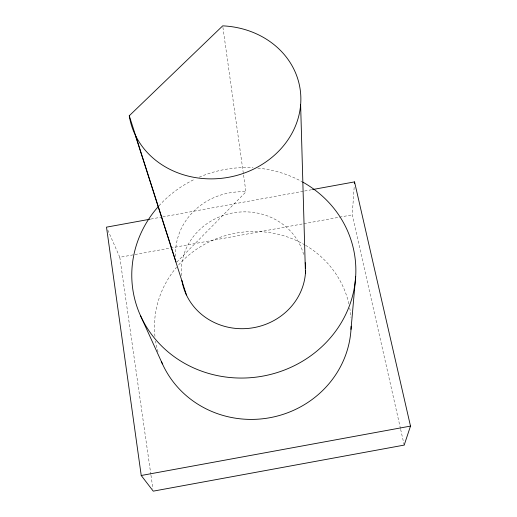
<?xml version="1.0" encoding="UTF-8"?>
<svg xmlns="http://www.w3.org/2000/svg" width="517" height="517" viewBox="0 0 517 517"><rect width="100%" height="100%" fill="white"/><g stroke="black" fill="none" stroke-linecap="round" stroke-linejoin="round"><path stroke-width="0.39" stroke-dasharray="2.58 1.94" d="M400.475 428.593L352.232 214.852L354.261 185.913M176.795 262.138L245.93 191.878L222.93 27.446M150.88 219.059L161.97 217.03M162.765 216.888L303.822 191.148M304.616 191.006L311.751 189.707M107.801 230.091L119.808 257.292L169.783 248.166M170.578 248.018L352.232 214.852M400.649 429.381L404.197 445.098M119.808 257.292L150.848 474.386M150.958 475.188L152.903 488.752M158.015 351.928A98.489 93.835 -9.7 0 1 155.578 341.084M154.958 336.405A98.489 93.835 -9.7 0 1 176.51 267.321M178.604 264.917A98.489 93.835 -9.7 0 1 304.862 244.916M305.547 245.317A98.489 93.835 -9.7 0 1 348.949 304.112M349.738 307.964A98.489 93.835 -9.7 0 1 350.94 317.438M158.997 205.792A112.241 105.048 -9.7 0 1 194.877 179.147M199.258 177.163A112.241 105.048 -9.7 0 1 253.039 167.734M257.841 168.103A112.241 105.048 -9.7 0 1 302.077 181.706M181.312 275.593A62.331 58.311 -9.7 0 1 233.658 212.791A62.331 58.311 -9.7 0 1 303.744 254.855M175.573 256.438A64.916 60.36 -9.7 0 1 245.93 191.878"/><path stroke-width="0.78" d="M354.429 183.503L354.546 181.894L312.539 189.558M351.004 329.394L355.677 276.453M354.546 181.894L410.498 426.098L404.197 445.098L153.245 491.15L141.231 475.498L106.502 227.157L150.085 219.202M129.263 115.763L222.711 25.85A86.462 76.257 -9.7 0 1 300.855 100.44A86.462 76.257 -9.7 0 1 219.731 178.494A86.462 76.257 -9.7 0 1 129.263 115.763L175.987 261.938M141.231 475.498L410.498 426.098M140.559 315.784L162.435 363.903M135.202 134.879L186.417 294.948M300.629 104.751L305.444 273.196M351.14 326.221A98.489 93.835 -9.7 0 1 270.229 417.646A98.489 93.835 -9.7 0 1 161.485 361.719M302.775 182.094A112.241 105.048 -9.7 0 1 336.018 330.686A112.241 105.048 -9.7 0 1 175.606 357.693A112.241 105.048 -9.7 0 1 158.46 206.386M305.243 262.707A62.331 58.311 -9.7 0 1 305.599 268.362M305.573 270.785A62.331 58.311 -9.7 0 1 247.132 328.508A62.331 58.311 -9.7 0 1 181.874 280.363"/></g></svg>
